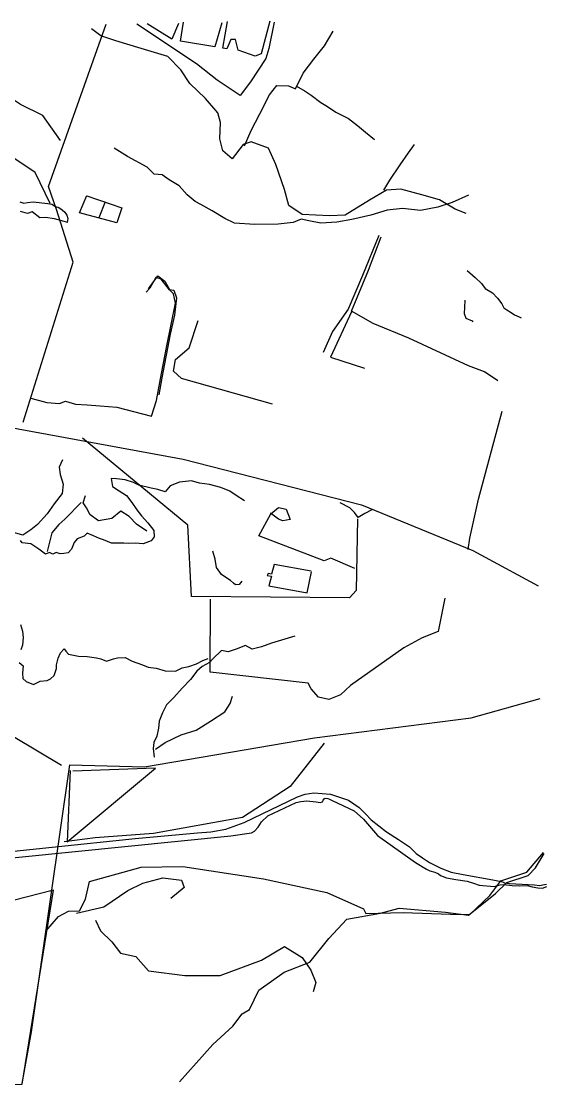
# Model space of a CAD drawing. Extents: x 636897 to 643904, y 804876 to 807482.
# Drawn here: x 642666 to 643904, y 804970 to 807482 of the extents above; entities that cross this region are included whole.
import ezdxf

# ---------------------------------------------------------------- set-up
doc = ezdxf.new("R2010")
doc.units = 0
doc.layers.get('0').update_dxf_attribs({"linetype": 'CONTINUOUS'})

msp = doc.modelspace()

# ---------------------------------------------------------------- linework, layer by layer
at = {"color": 1}
for points in [[(642669.74, 806536.74), (642787.67, 806913.59), (642748.26, 807038.07), (642730.05, 807091.99), (642865.87, 807475.2)], [(643714.37, 807028.83), (643688.15, 807038.72), (643651.73, 807060.81), (643609.6, 807072.66), (643560.07, 807085.62), (643526.2, 807083.22), (643486.05, 807060.3), (643428.66, 807024.78), (643392.32, 807022.75), (643327.67, 807026.31), (643296.63, 807047.67), (643286.08, 807085.3), (643265.92, 807144.29), (643247.97, 807182.36), (643207.74, 807197.85), (643188.97, 807191.23), (643162.34, 807157.35), (643140.97, 807176.55), (643133.84, 807204.47), (643134.86, 807243.35), (643129.01, 807265.95), (643099.83, 807299.42), (643062.75, 807335.33), (643041.65, 807367.27), (643010.75, 807398.46), (642948.52, 807417.5), (642888.55, 807435.5), (642853.35, 807447.34), (642831.4, 807463.63)], [(643261.44, 807479.56), (643249.32, 807417.33), (643242.25, 807393.66), (643206.21, 807339.38), (643181.56, 807306.45), (643127.05, 807342.93), (643078.51, 807381.16), (642937.56, 807474.99)], [(643036.21, 807476.75), (643020.62, 807439.86), (642962.55, 807475.78)], [(643138.44, 807478.16), (643121.91, 807421.15), (643040.87, 807434.91), (643047.74, 807479.34)], [(643251.32, 807481.7), (643231.17, 807405.14), (643216.82, 807399.78), (643176.85, 807413.94), (643170.71, 807438.76), (643159.55, 807438.85), (643149.74, 807416.88), (643140.76, 807418.39), (643151.73, 807481.48)], [(643191.53, 807187.74), (643207.14, 807224.18), (643228, 807263.91), (643250.73, 807308.17), (643268.35, 807330.38), (643295.18, 807329.22), (643312.13, 807322.82), (643330.4, 807359.8), (643355.05, 807392.72), (643380.64, 807423.9), (643400.77, 807458.69)], [(642733.98, 807052.14), (642698.41, 807125.39), (642593.27, 807195.34), (642505.02, 807310.71), (642482.37, 807349.3), (642473.94, 807376.05)], [(642757.68, 807200.94), (642716.31, 807259.71), (642663.91, 807285.54), (642585.46, 807337.79)], [(643314.16, 807329.14), (643334.43, 807316.6), (643348.79, 807307.22), (643371.43, 807290.29), (643387.15, 807280.51), (643407.42, 807267.75), (643436.93, 807252.6), (643458.44, 807235.85), (643477.23, 807220.59), (643498.55, 807202.94)], [(643520.17, 807083.26), (643534.15, 807107.37), (643558.48, 807143.41), (643578.6, 807171.29), (643592.48, 807191.59)], [(643720.16, 807071.88), (643680.95, 807054.8), (643647.36, 807043.47), (643606.29, 807035.71), (643564.39, 807040.2), (643527.67, 807036.37), (643489.41, 807024.23), (643445.06, 807014.36), (643409.53, 807008.11), (643371.42, 807005.57), (643343.78, 807011.18), (643325.12, 807015.29), (643306.38, 807007.55), (643271, 807003.32), (643216.32, 807002.5), (643168.21, 807005.46), (643145.53, 807016.58), (643115.48, 807035.07), (643088.66, 807049.86), (643075.05, 807056.8), (643056.68, 807072.75), (643037.72, 807093.59), (643014.49, 807108.05), (642997.39, 807119.35), (642979.01, 807121.45), (642962.21, 807137.45), (642916.09, 807162.58), (642884.65, 807182.36)], [(642820.06, 807070.03), (642902.45, 807041.79), (642890.6, 807006.81), (642803.01, 807029.74), (642819.8, 807071.36)], [(642863.38, 807055.75), (642848.71, 807018)], [(643508.54, 806977.04), (643470.18, 806882.72), (643435.84, 806802.82), (643399.29, 806750.53), (643377.17, 806701.16)], [(643789.26, 806634.35), (643757.56, 806655.24), (643719.6, 806669.46), (643579.1, 806734.73), (643495.39, 806769.4), (643444.25, 806798.17), (643483.88, 806894.54), (643513.79, 806973.41)], [(643716.34, 806893.85), (643735.16, 806877.47), (643750.35, 806863.22), (643759.41, 806851.89), (643776.26, 806841.48), (643788.48, 806829.14), (643798.74, 806815.18), (643803.26, 806806.39), (643810.35, 806801.25), (643820.58, 806795.33), (643828.56, 806790), (643839.01, 806784.52), (643843.98, 806782.67)], [(642687.85, 806592.91), (642725.9, 806582.94), (642755.23, 806580.51), (642769.8, 806586.1), (642793.24, 806579.24), (642820.77, 806577.2), (642851.43, 806575.04), (642891.04, 806572.26), (642972.56, 806550.47), (642984.14, 806587.24), (642996.21, 806651.03), (643008.45, 806716.4), (643029.18, 806817.32), (643024.04, 806839.04), (643014.58, 806848.57), (642995.49, 806873.43), (642983.07, 806877.95), (642968.69, 806852.27), (642960.27, 806843.07)], [(642965.61, 806850.61), (642987.41, 806881.88), (643003.66, 806869.22), (643014.99, 806849.7), (643025.11, 806847.56), (643031.25, 806829.66), (643026.95, 806788.89), (643016.52, 806743.9), (642997.2, 806640.79), (642989.73, 806601.26)], [(643711.39, 806824.26), (643710.58, 806807.26), (643709.49, 806792.49), (643713.17, 806781.89), (643728.1, 806775.67), (643730.19, 806773.05)], [(641840.37, 806800.38), (642189.1, 806610.56), (642334.54, 806536.96), (642619.33, 806527.57), (643046.97, 806449.41), (643467.93, 806341.8), (643729.9, 806233.88), (643884.35, 806150.96)], [(643444.3, 806796.38), (643394.71, 806690.1), (643474.57, 806664.24)], [(643257.73, 806579.06), (643043.48, 806639.12), (643024.61, 806656.84), (643029.34, 806684.01), (643061.3, 806711.58), (643082.28, 806776.11)], [(643718.66, 806236.44), (643722.95, 806263.37), (643743.51, 806355.34), (643798.88, 806562.3)], [(643458.25, 806308.44), (643454.83, 806139.74), (643439.06, 806122.72), (643067.16, 806125.8), (643057.88, 806293.66), (642809.82, 806499.15)], [(642762.96, 806447.88), (642754.58, 806430.42), (642757.14, 806412.86), (642763.88, 806390.07), (642761.67, 806368.12), (642743.01, 806343.64), (642726.53, 806320.57), (642704.1, 806295.53), (642687.96, 806282.96), (642669.16, 806270.09), (642650.24, 806275.3)], [(643191.62, 806351.22), (643172.24, 806364.02), (643156.98, 806373.59), (643135.7, 806382.74), (643109.36, 806389.51), (643085.6, 806392.34), (643066.88, 806398.23), (643038.4, 806394.88), (643016.78, 806386.61), (643004.49, 806372.6), (642987.36, 806377.65), (642971.41, 806380.72), (642942.59, 806388.3), (642929.68, 806393.93), (642910.49, 806400.47), (642890.09, 806402.96), (642877.8, 806403.47), (642880.83, 806385.03), (642896.35, 806374.35), (642913.66, 806363.73), (642925.78, 806347.36), (642938.16, 806329.88), (642948.66, 806315.47), (642963.91, 806299.2), (642977.65, 806281.1), (642979.02, 806266.18), (642971.71, 806257.02), (642953.19, 806249.29), (642934.38, 806250.94), (642919.43, 806250.69), (642906.9, 806251.41), (642878.09, 806251.63), (642859.32, 806259.08), (642850.29, 806262.15), (642835.8, 806268.39), (642820.63, 806275.06), (642813.73, 806267.48), (642797.62, 806261.17), (642790.29, 806252.9), (642783.63, 806237.28), (642776.1, 806228.11), (642766.09, 806226.9), (642756.96, 806226.17), (642747.7, 806229.45), (642739.78, 806225.63), (642731.86, 806228.96), (642722.38, 806225.09), (642706.59, 806237.32), (642688.34, 806249.7), (642667.71, 806252.4), (642663.3, 806257.63)], [(642961.17, 806279.69), (642936.77, 806295.9), (642920.12, 806314.36), (642900.52, 806326.92), (642879.18, 806309.5), (642847.2, 806303.81), (642827.77, 806318.16), (642819.22, 806334.42), (642811.47, 806346.68), (642816.97, 806363.6)], [(642806.75, 806347.43), (642768.46, 806308.04), (642754.36, 806294.87), (642737.32, 806275.58), (642731.41, 806250.6), (642726.19, 806231.91)], [(643452.1, 806191.24), (643395.5, 806216.04), (643379.85, 806209.29), (643225.69, 806268.77), (643253.55, 806320.34), (643271.63, 806334.97), (643290.06, 806331.09), (643299.75, 806306.82), (643281.76, 806303.8), (643271.59, 806307.73), (643253.29, 806321.67)], [(643491.76, 806329.59), (643475.49, 806321.49), (643459.93, 806312.07), (643451.29, 806323.86), (643440.01, 806334.89), (643417.54, 806346.25)], [(642760.32, 805726.96), (642480.2, 805893.92), (642076.31, 806112.17), (641741.5, 806285.46)], [(643185.28, 806161.66), (643179.06, 806153.43), (643170.6, 806152.71), (643165.77, 806157.25), (643158.43, 806163.27), (643152.72, 806167.34), (643137.67, 806177.36), (643125.75, 806194.18), (643122.47, 806213.51), (643117.42, 806232.11)], [(643348.68, 806185.09), (643261.77, 806200.68), (643255.32, 806178.37), (643247.9, 806179.92), (643245.15, 806175.15), (643255.48, 806173.46), (643249.49, 806150.72), (643339.78, 806134.12), (643349.84, 806183.56)], [(643663.97, 806121.73), (643654.51, 806074.31), (643648.57, 806043.09), (643610.4, 806028.04), (643567.14, 806004.8), (643441.3, 805916), (643417.88, 805893.83), (643390.32, 805882.47), (643366.47, 805888.2), (643349.11, 805907.75), (643341.99, 805921.15), (643110.94, 805947.19), (643111.8, 806119.16)], [(642663.7, 806059.56), (642668.67, 806043.42), (642669.58, 806028.71), (642668.36, 806010.8), (642664.24, 805999.73)], [(643310.17, 806031.59), (643278.96, 806022.57), (643255.08, 806015.12), (643231.67, 806006.8), (643209.51, 806001.19), (643193.84, 806009.63), (643171.99, 806001.35), (643152.99, 805994.95), (643137.71, 805997.82), (643117.11, 805978.42), (643109.1, 805970.13), (643091.98, 805960.66), (643079.17, 805949.09), (643064.37, 805929.65), (643044.47, 805909.15), (643025.05, 805887.33), (643007.51, 805870.03), (642998.72, 805851.22), (642990.18, 805831.52), (642989.36, 805814.97), (642984.81, 805796.3), (642977.9, 805781.56), (642976.56, 805767.23), (642978.55, 805746.52)], [(642660.71, 805969.7), (642669.89, 805961.95), (642668.42, 805944.48), (642669.26, 805932.23), (642676.84, 805925.32), (642694.03, 805918.27), (642709.66, 805925.68), (642726.56, 805927.77), (642734.7, 805931.6), (642743.17, 805939.23), (642748.47, 805955.48), (642748.19, 805964.62), (642752.38, 805980.39), (642757.8, 805992.84), (642766.22, 806001.81), (642770.62, 805996.81), (642777.11, 805989.2), (642800.02, 805985.01), (642821.04, 805984.33), (642843.03, 805980.77), (642852.69, 805978.84), (642866.06, 805972.78), (642882.85, 805978.45), (642892.38, 805980.76), (642910.66, 805982), (642926.8, 805972.9), (642951.41, 805964.07), (642964.97, 805959.14), (642983.82, 805956.15), (643004.55, 805950.1), (643028.7, 805949.3), (643044.97, 805957.4), (643060.51, 805960.12), (643078.62, 805966.72), (643093.12, 805974.32), (643105.92, 805979.18)], [(642667.24, 804977.52), (642689.34, 805099.02), (642779.91, 805728.91), (642955.6, 805723.7), (643356.98, 805791.88), (643726.18, 805839.63), (643889.1, 805885.37)], [(642982.2, 805765.4), (643004.48, 805781.28), (643042.55, 805799.44), (643078.15, 805810.61), (643111.66, 805831.53), (643145.13, 805853.8), (643157.91, 805873.4), (643163.62, 805890.78)], [(643379.91, 805779.87), (643299.15, 805677.52), (643186.88, 805604.78), (642977.48, 805566.95), (642839.35, 805556.59), (642766.41, 805546.94)], [(642780.57, 805715.09), (642773.56, 805546.94), (642981.82, 805720.5), (642786.86, 805713.72)], [(642723.65, 805336.58), (642752.94, 805371.22), (642777.12, 805383.36), (642802.98, 805384.62), (642816.64, 805412.07), (642826.05, 805453.68), (642947.82, 805487.19), (643046.71, 805488.5), (643236.76, 805459.62), (643386.04, 805427.46), (643472.11, 805388.84), (643478.03, 805378.09), (643565.49, 805380.6), (643677.06, 805376.28), (643723.07, 805375.94), (643770.13, 805420.51), (643796.29, 805455.05), (643857.51, 805475.51), (643896.24, 805522.27)], [(643038.49, 804981.34), (643117.02, 805069.1), (643164.35, 805112.12), (643185.98, 805141.6), (643203.77, 805151.32), (643225.54, 805197.55), (643285.18, 805239.84), (643345.85, 805263.4), (643390.56, 805319.07), (643433.34, 805364.63), (643512.4, 805378.72), (643556.24, 805390.81), (643665.5, 805381.5), (643719.99, 805374.28), (643783.38, 805425.17), (643810.47, 805451.48), (643860.2, 805467.77), (643877.73, 805485.74), (643898.11, 805519.43)], [(642795.34, 805379.02), (642860.32, 805393.56), (642916.5, 805432.17), (642952.12, 805449.81), (642999.31, 805461.79), (643043.46, 805456.92), (643049.8, 805439.7), (643018.01, 805413.69)], [(642667.52, 804975.74), (642741.85, 805432.73), (642461.39, 805361.19), (642306.11, 805292.23), (642131.8, 805203.7), (642216.03, 805074.14), (642246.1, 805005.41), (642259.03, 804977.68), (642260.62, 804969.69), (642667.74, 804975.97)], [(642840.31, 805362.34), (642852.49, 805336.82), (642878.76, 805311.07), (642899.69, 805284.48), (642935.89, 805276.68), (642965.08, 805242.99), (643051.18, 805231.84), (643134.69, 805232), (643231.81, 805268.32), (643285.74, 805300.38), (643327.43, 805274.22), (643348.45, 805244.51), (643359.86, 805215.61), (643353.86, 805193.09)]]:
    msp.add_lwpolyline(points, dxfattribs=at)
at = {"color": 4}
for points in [[(642662.41, 807055.71), (642671.21, 807052.63), (642680.32, 807054.26), (642693.67, 807055.79), (642727.72, 807052.17), (642737.83, 807050.25), (642745.82, 807044.92), (642753.7, 807042.71), (642761.92, 807036.94), (642768.11, 807031.77), (642772.81, 807024.55), (642775.5, 807016.82), (642773.56, 807007.6)], [(642775.36, 807007.21), (642744.05, 807015.84), (642722.28, 807019.17), (642709.36, 807018.1), (642691.5, 807032.28), (642679.79, 807028.34), (642664, 807033.42)], [(642150.82, 805473.38), (642934.1, 805554.65), (643080.83, 805568.18), (643112.25, 805570.5), (643147.55, 805577.19), (643191.06, 805592.4), (643316.67, 805653.06), (643334.55, 805659.65), (643355.24, 805662.31), (643394.84, 805659.75), (643437.05, 805645.44), (643461.92, 805628.36), (643476.93, 805612.75), (643490.31, 805599.1), (643526.49, 805570.53), (643554.95, 805552.89), (643566.83, 805544.33), (643580.75, 805534.94), (643596.41, 805519.8), (643611.04, 805509.09), (643627.91, 805498.01), (643654.21, 805485.21), (643679.08, 805475.5), (643707.61, 805470.14), (643776.79, 805457.34), (643792.51, 805454.49), (643799.93, 805452.93), (643804.93, 805450.19), (643816.13, 805448.97), (643831.58, 805447.67), (643875.4, 805445.92), (643886.85, 805444.05), (643898.84, 805446.43), (643903.49, 805447.47)], [(642174.84, 805462.07), (643159.66, 805561.05), (643208.58, 805567.94), (643215.37, 805571.95), (643224.01, 805581.38), (643232.1, 805593.91), (643246.82, 805608.66), (643313.28, 805640), (643324.15, 805642.35), (643338.85, 805643.48), (643361.04, 805641.05), (643370.45, 805640.01), (643375.54, 805641.5), (643377.22, 805644.91), (643379.34, 805648.32), (643381.53, 805649.95), (643388.26, 805648.83), (643392.1, 805647.61), (643398.23, 805644.23), (643449.9, 805620.16), (643471.96, 805600.31), (643505.33, 805561.61), (643534.8, 805540.42), (643595.08, 805498.1), (643620.58, 805482.37), (643628.96, 805478.84), (643640.22, 805475.84), (643649.29, 805471.21), (643654.09, 805467.79), (643667.89, 805462.19), (643689.9, 805457.97), (643717.04, 805454.35), (643731.92, 805449.69), (643745.25, 805444.74), (643780.4, 805442.05), (643794.13, 805445.61), (643803.27, 805446.12), (643822.53, 805444.26), (643839.08, 805443.44), (643858.05, 805443.81), (643869.98, 805440.84), (643883.22, 805438.8), (643894.19, 805437.8), (643904.12, 805441.68)]]:
    msp.add_lwpolyline(points, dxfattribs=at)

doc.saveas('drawing.dxf')
